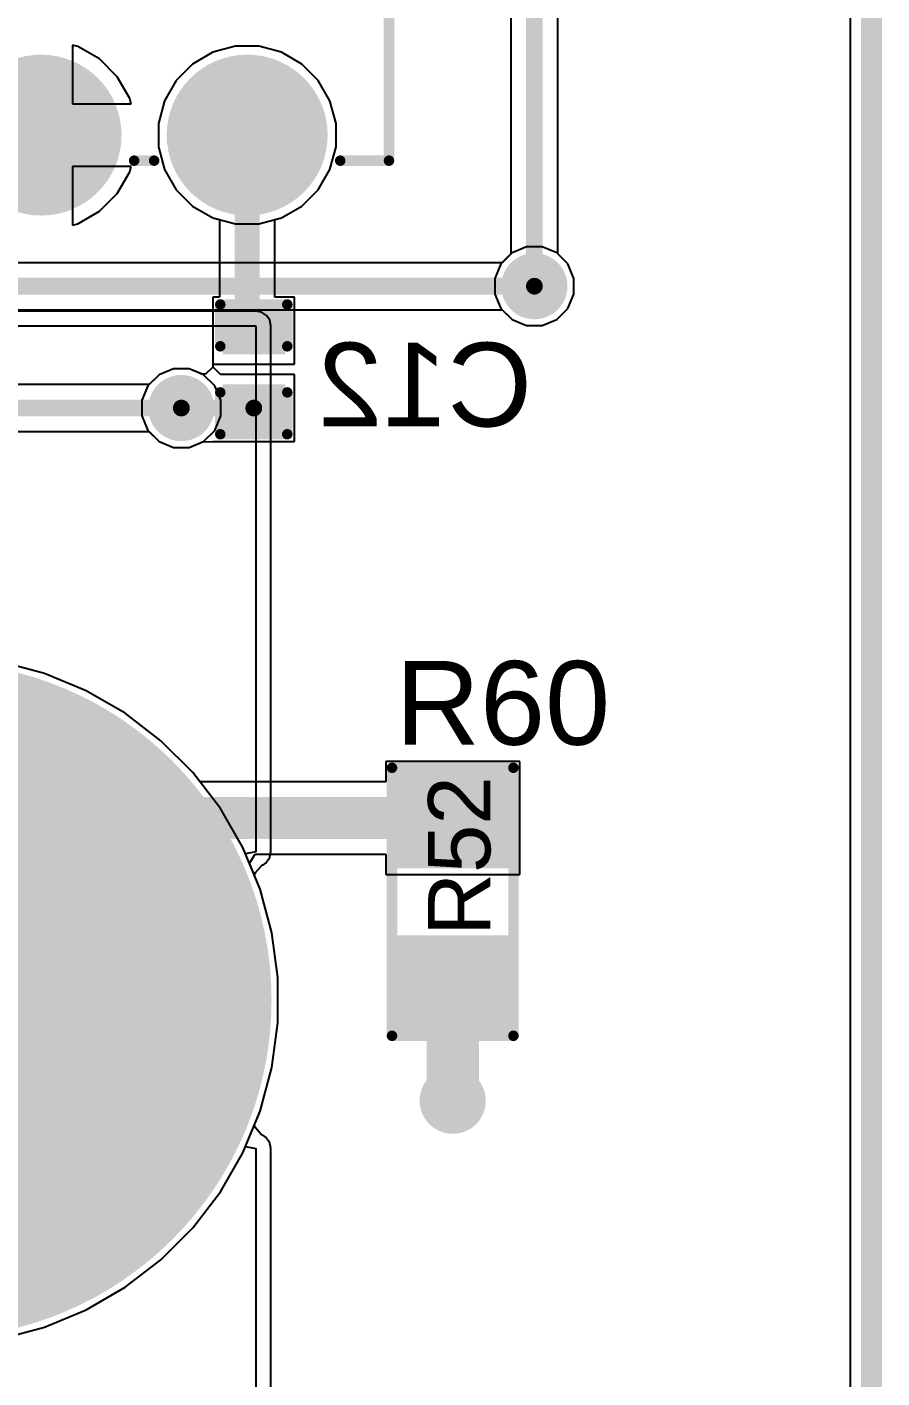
# Model space of a CAD drawing. Header units: inches. Extents: x -0.91 to 3.86, y -0.82 to 4.16.
# Drawn here: x 3.447 to 3.855, y 3.043 to 3.688 of the extents above; entities that cross this region are included whole.
import ezdxf

# ---------------------------------------------------------------- set-up
doc = ezdxf.new("R2010")
doc.units = ezdxf.units.IN
doc.header["$MEASUREMENT"] = 0
for name, color, linetype in [('Board Outline', 216, 'Continuous'), ('Bottom Layer 1', 5, 'Continuous'), ('Bottom Overlay', 54, 'Continuous'), ('Bottom Paste', 16, 'Continuous'), ('Bottom Solder', 6, 'Continuous'), ('GND+Signal', 16, 'Continuous'), ('Mechanical 17', 56, 'Continuous'), ('Multi-Layer', 9, 'Continuous'), ('Pad Holes', 156, 'Continuous'), ('PWR+Signal', 76, 'Continuous'), ('Top Layer 1', 1, 'Continuous'), ('Top Overlay', 2, 'Continuous'), ('Top Paste', 8, 'Continuous'), ('Top Solder', 216, 'Continuous'), ('Via Holes', 16, 'Continuous')]:
    doc.layers.add(name, color=color, linetype=linetype)
doc.styles.add('Arial', font='', dxfattribs={"height": 0.2})
doc.styles.get('Arial').set_extended_font_data('Arial')

# ---------------------------------------------------------------- blocks, each defined once
blk = doc.blocks.new('R___0805_105')
at = {"layer": 'Top Layer 1'}
for points in [[(-0.06, 0.025), (-0.02, 0.025), (-0.02, -0.025), (-0.06, -0.025)], [(0.02, 0.025), (0.06, 0.025), (0.06, -0.025), (0.02, -0.025)]]:
    blk.add_hatch(color=1, dxfattribs=at).paths.add_polyline_path(points)
at = {"layer": 'Top Paste'}
for points in [[(-0.06, 0.025), (-0.02, 0.025), (-0.02, -0.025), (-0.06, -0.025)], [(0.02, 0.025), (0.06, 0.025), (0.06, -0.025), (0.02, -0.025)]]:
    blk.add_hatch(color=8, dxfattribs=at).paths.add_polyline_path(points)
at = {"layer": 'Top Solder'}
for points in [[(-0.064, 0.029), (-0.016, 0.029), (-0.016, -0.029), (-0.064, -0.029)], [(0.016, 0.029), (0.064, 0.029), (0.064, -0.029), (0.016, -0.029)]]:
    blk.add_hatch(color=216, dxfattribs=at).paths.add_polyline_path(points)
at = {"layer": 'Top Overlay'}
for points in [[(-0.064, 0.029, 0.005, 0.005, 0), (0.064, 0.029, 0.005, 0.005, 0)], [(-0.064, 0.029, 0.005, 0.005, 0), (-0.064, -0.029, 0.005, 0.005, 0)], [(0.064, 0.029, 0.005, 0.005, 0), (0.064, -0.029, 0.005, 0.005, 0)], [(-0.064, -0.029, 0.005, 0.005, 0), (0.064, -0.029, 0.005, 0.005, 0)]]:
    blk.add_lwpolyline(points, format="xyseb", dxfattribs=at)
for points in [[(-0.06525, 0.029, 0.0025, 0.0025, 1), (-0.06275, 0.029, 0.0025, 0.0025, 1)], [(-0.06525, 0.029, 0.0025, 0.0025, 1), (-0.06275, 0.029, 0.0025, 0.0025, 1)], [(0.06275, 0.029, 0.0025, 0.0025, 1), (0.06525, 0.029, 0.0025, 0.0025, 1)], [(0.06275, 0.029, 0.0025, 0.0025, 1), (0.06525, 0.029, 0.0025, 0.0025, 1)], [(-0.06525, -0.029, 0.0025, 0.0025, 1), (-0.06275, -0.029, 0.0025, 0.0025, 1)], [(-0.06525, -0.029, 0.0025, 0.0025, 1), (-0.06275, -0.029, 0.0025, 0.0025, 1)], [(0.06275, -0.029, 0.0025, 0.0025, 1), (0.06525, -0.029, 0.0025, 0.0025, 1)], [(0.06275, -0.029, 0.0025, 0.0025, 1), (0.06525, -0.029, 0.0025, 0.0025, 1)]]:
    blk.add_lwpolyline(points, format="xyseb", close=True, dxfattribs=at)
blk = doc.blocks.new('M4_M________H____109')
at = {"layer": 'Bottom Layer 1'}
h = blk.add_hatch(color=5, dxfattribs=at)
edge = h.paths.add_edge_path()
edge.add_arc((-2.3086, 3.001), 0.15748, 0, 360)
at = {"layer": 'Bottom Solder'}
h = blk.add_hatch(color=6, dxfattribs=at)
edge = h.paths.add_edge_path()
edge.add_arc((-2.3086, 3.001), 0.16148, 0, 360)
at = {"layer": 'GND+Signal'}
h = blk.add_hatch(color=16, dxfattribs=at)
edge = h.paths.add_edge_path()
edge.add_arc((-2.3086, 3.001), 0.15748, 0, 360)
at = {"layer": 'Multi-Layer'}
h = blk.add_hatch(color=9, dxfattribs=at)
edge = h.paths.add_edge_path()
edge.add_arc((-2.3086, 3.001), 0.15748, 0, 360)
at = {"layer": 'Pad Holes'}
h = blk.add_hatch(color=7, dxfattribs=at)
edge = h.paths.add_edge_path()
edge.add_arc((-2.3086, 3.001), 0.08858, 0, 360)
at = {"layer": 'PWR+Signal'}
h = blk.add_hatch(color=76, dxfattribs=at)
edge = h.paths.add_edge_path()
edge.add_arc((-2.3086, 3.001), 0.15748, 0, 360)
at = {"layer": 'Top Layer 1'}
h = blk.add_hatch(color=1, dxfattribs=at)
edge = h.paths.add_edge_path()
edge.add_arc((-2.3086, 3.001), 0.15748, 0, 360)
at = {"layer": 'Top Solder'}
h = blk.add_hatch(color=216, dxfattribs=at)
edge = h.paths.add_edge_path()
edge.add_arc((-2.3086, 3.001), 0.16148, 0, 360)
blk = doc.blocks.new('1053141310_202')
at = {"layer": 'Bottom Layer 1'}
h = blk.add_hatch(color=5, dxfattribs=at)
edge = h.paths.add_edge_path()
edge.add_arc((-0.19685, 0.19055), 0.03543, 0, 360)
h = blk.add_hatch(color=5, dxfattribs=at)
edge = h.paths.add_edge_path()
edge.add_arc((-0.09842, 0.19055), 0.03543, 0, 360)
h = blk.add_hatch(color=5, dxfattribs=at)
edge = h.paths.add_edge_path()
edge.add_arc((0, 0.19055), 0.03543, 0, 360)
h = blk.add_hatch(color=5, dxfattribs=at)
edge = h.paths.add_edge_path()
edge.add_arc((0.09843, 0.19055), 0.03543, 0, 360)
blk.add_hatch(color=5, dxfattribs=at).paths.add_polyline_path([(0.16142, 0.22598), (0.23228, 0.22598), (0.23228, 0.15512), (0.16142, 0.15512)])
h = blk.add_hatch(color=5, dxfattribs=at)
edge = h.paths.add_edge_path()
edge.add_arc((-0.19685, 0.09212), 0.03543, 0, 360)
h = blk.add_hatch(color=5, dxfattribs=at)
edge = h.paths.add_edge_path()
edge.add_arc((-0.09842, 0.09212), 0.03543, 0, 360)
h = blk.add_hatch(color=5, dxfattribs=at)
edge = h.paths.add_edge_path()
edge.add_arc((0, 0.09212), 0.03543, 0, 360)
h = blk.add_hatch(color=5, dxfattribs=at)
edge = h.paths.add_edge_path()
edge.add_arc((0.09843, 0.09212), 0.03543, 0, 360)
h = blk.add_hatch(color=5, dxfattribs=at)
edge = h.paths.add_edge_path()
edge.add_arc((0.19685, 0.09212), 0.03543, 0, 360)
at = {"layer": 'Bottom Solder'}
h = blk.add_hatch(color=6, dxfattribs=at)
edge = h.paths.add_edge_path()
edge.add_arc((-0.19685, 0.19055), 0.03843, 0, 360)
h = blk.add_hatch(color=6, dxfattribs=at)
edge = h.paths.add_edge_path()
edge.add_arc((-0.09842, 0.19055), 0.03843, 0, 360)
h = blk.add_hatch(color=6, dxfattribs=at)
edge = h.paths.add_edge_path()
edge.add_arc((0, 0.19055), 0.03843, 0, 360)
h = blk.add_hatch(color=6, dxfattribs=at)
edge = h.paths.add_edge_path()
edge.add_arc((0.09843, 0.19055), 0.03843, 0, 360)
blk.add_hatch(color=6, dxfattribs=at).paths.add_polyline_path([(0.15842, 0.22898), (0.23528, 0.22898), (0.23528, 0.15212), (0.15842, 0.15212)])
h = blk.add_hatch(color=6, dxfattribs=at)
edge = h.paths.add_edge_path()
edge.add_arc((-0.19685, 0.09212), 0.03843, 0, 360)
h = blk.add_hatch(color=6, dxfattribs=at)
edge = h.paths.add_edge_path()
edge.add_arc((-0.09842, 0.09212), 0.03843, 0, 360)
h = blk.add_hatch(color=6, dxfattribs=at)
edge = h.paths.add_edge_path()
edge.add_arc((0, 0.09212), 0.03843, 0, 360)
h = blk.add_hatch(color=6, dxfattribs=at)
edge = h.paths.add_edge_path()
edge.add_arc((0.09843, 0.09212), 0.03843, 0, 360)
h = blk.add_hatch(color=6, dxfattribs=at)
edge = h.paths.add_edge_path()
edge.add_arc((0.19685, 0.09212), 0.03843, 0, 360)
h = blk.add_hatch(color=6, dxfattribs=at)
edge = h.paths.add_edge_path()
edge.add_arc((-0.19685, -0.19055), 0.003, 0, 360)
h = blk.add_hatch(color=6, dxfattribs=at)
edge = h.paths.add_edge_path()
edge.add_arc((0.19685, -0.19055), 0.003, 0, 360)
at = {"layer": 'GND+Signal'}
h = blk.add_hatch(color=16, dxfattribs=at)
edge = h.paths.add_edge_path()
edge.add_arc((-0.19685, 0.19055), 0.03543, 0, 360)
h = blk.add_hatch(color=16, dxfattribs=at)
edge = h.paths.add_edge_path()
edge.add_arc((-0.09842, 0.19055), 0.03543, 0, 360)
h = blk.add_hatch(color=16, dxfattribs=at)
edge = h.paths.add_edge_path()
edge.add_arc((0, 0.19055), 0.03543, 0, 360)
h = blk.add_hatch(color=16, dxfattribs=at)
edge = h.paths.add_edge_path()
edge.add_arc((0.09843, 0.19055), 0.03543, 0, 360)
blk.add_hatch(color=16, dxfattribs=at).paths.add_polyline_path([(0.16142, 0.22598), (0.23228, 0.22598), (0.23228, 0.15512), (0.16142, 0.15512)])
h = blk.add_hatch(color=16, dxfattribs=at)
edge = h.paths.add_edge_path()
edge.add_arc((-0.19685, 0.09212), 0.03543, 0, 360)
h = blk.add_hatch(color=16, dxfattribs=at)
edge = h.paths.add_edge_path()
edge.add_arc((-0.09842, 0.09212), 0.03543, 0, 360)
h = blk.add_hatch(color=16, dxfattribs=at)
edge = h.paths.add_edge_path()
edge.add_arc((0, 0.09212), 0.03543, 0, 360)
h = blk.add_hatch(color=16, dxfattribs=at)
edge = h.paths.add_edge_path()
edge.add_arc((0.09843, 0.09212), 0.03543, 0, 360)
h = blk.add_hatch(color=16, dxfattribs=at)
edge = h.paths.add_edge_path()
edge.add_arc((0.19685, 0.09212), 0.03543, 0, 360)
at = {"layer": 'Multi-Layer'}
h = blk.add_hatch(color=9, dxfattribs=at)
edge = h.paths.add_edge_path()
edge.add_arc((-0.19685, 0.19055), 0.03543, 0, 360)
h = blk.add_hatch(color=9, dxfattribs=at)
edge = h.paths.add_edge_path()
edge.add_arc((-0.09842, 0.19055), 0.03543, 0, 360)
h = blk.add_hatch(color=9, dxfattribs=at)
edge = h.paths.add_edge_path()
edge.add_arc((0, 0.19055), 0.03543, 0, 360)
h = blk.add_hatch(color=9, dxfattribs=at)
edge = h.paths.add_edge_path()
edge.add_arc((0.09843, 0.19055), 0.03543, 0, 360)
blk.add_hatch(color=9, dxfattribs=at).paths.add_polyline_path([(0.16142, 0.22598), (0.23228, 0.22598), (0.23228, 0.15512), (0.16142, 0.15512)])
h = blk.add_hatch(color=9, dxfattribs=at)
edge = h.paths.add_edge_path()
edge.add_arc((-0.19685, 0.09212), 0.03543, 0, 360)
h = blk.add_hatch(color=9, dxfattribs=at)
edge = h.paths.add_edge_path()
edge.add_arc((-0.09842, 0.09212), 0.03543, 0, 360)
h = blk.add_hatch(color=9, dxfattribs=at)
edge = h.paths.add_edge_path()
edge.add_arc((0, 0.09212), 0.03543, 0, 360)
h = blk.add_hatch(color=9, dxfattribs=at)
edge = h.paths.add_edge_path()
edge.add_arc((0.09843, 0.09212), 0.03543, 0, 360)
h = blk.add_hatch(color=9, dxfattribs=at)
edge = h.paths.add_edge_path()
edge.add_arc((0.19685, 0.09212), 0.03543, 0, 360)
at = {"layer": 'Pad Holes'}
h = blk.add_hatch(color=7, dxfattribs=at)
edge = h.paths.add_edge_path()
edge.add_arc((-0.19685, 0.19055), 0.02362, 0, 360)
h = blk.add_hatch(color=7, dxfattribs=at)
edge = h.paths.add_edge_path()
edge.add_arc((-0.09842, 0.19055), 0.02362, 0, 360)
h = blk.add_hatch(color=7, dxfattribs=at)
edge = h.paths.add_edge_path()
edge.add_arc((0, 0.19055), 0.02362, 0, 360)
h = blk.add_hatch(color=7, dxfattribs=at)
edge = h.paths.add_edge_path()
edge.add_arc((0.09843, 0.19055), 0.02362, 0, 360)
h = blk.add_hatch(color=7, dxfattribs=at)
edge = h.paths.add_edge_path()
edge.add_arc((0.19685, 0.19055), 0.02362, 0, 360)
h = blk.add_hatch(color=7, dxfattribs=at)
edge = h.paths.add_edge_path()
edge.add_arc((-0.19685, 0.09212), 0.02362, 0, 360)
h = blk.add_hatch(color=7, dxfattribs=at)
edge = h.paths.add_edge_path()
edge.add_arc((-0.09842, 0.09212), 0.02362, 0, 360)
h = blk.add_hatch(color=7, dxfattribs=at)
edge = h.paths.add_edge_path()
edge.add_arc((0, 0.09212), 0.02362, 0, 360)
h = blk.add_hatch(color=7, dxfattribs=at)
edge = h.paths.add_edge_path()
edge.add_arc((0.09843, 0.09212), 0.02362, 0, 360)
h = blk.add_hatch(color=7, dxfattribs=at)
edge = h.paths.add_edge_path()
edge.add_arc((0.19685, 0.09212), 0.02362, 0, 360)
h = blk.add_hatch(color=7, dxfattribs=at)
edge = h.paths.add_edge_path()
edge.add_arc((-0.19685, -0.19055), 0.03189, 0, 360)
h = blk.add_hatch(color=7, dxfattribs=at)
edge = h.paths.add_edge_path()
edge.add_arc((0.1939, -0.19055), 0.0315, 90, 270)
edge.add_line((0.1939, -0.22205), (0.1998, -0.22205))
edge.add_arc((0.1998, -0.19055), 0.0315, 270, 450)
edge.add_line((0.1998, -0.15906), (0.1939, -0.15906))
at = {"layer": 'PWR+Signal'}
h = blk.add_hatch(color=76, dxfattribs=at)
edge = h.paths.add_edge_path()
edge.add_arc((-0.19685, 0.19055), 0.03543, 0, 360)
h = blk.add_hatch(color=76, dxfattribs=at)
edge = h.paths.add_edge_path()
edge.add_arc((-0.09842, 0.19055), 0.03543, 0, 360)
h = blk.add_hatch(color=76, dxfattribs=at)
edge = h.paths.add_edge_path()
edge.add_arc((0, 0.19055), 0.03543, 0, 360)
h = blk.add_hatch(color=76, dxfattribs=at)
edge = h.paths.add_edge_path()
edge.add_arc((0.09843, 0.19055), 0.03543, 0, 360)
blk.add_hatch(color=76, dxfattribs=at).paths.add_polyline_path([(0.16142, 0.22598), (0.23228, 0.22598), (0.23228, 0.15512), (0.16142, 0.15512)])
h = blk.add_hatch(color=76, dxfattribs=at)
edge = h.paths.add_edge_path()
edge.add_arc((-0.19685, 0.09212), 0.03543, 0, 360)
h = blk.add_hatch(color=76, dxfattribs=at)
edge = h.paths.add_edge_path()
edge.add_arc((-0.09842, 0.09212), 0.03543, 0, 360)
h = blk.add_hatch(color=76, dxfattribs=at)
edge = h.paths.add_edge_path()
edge.add_arc((0, 0.09212), 0.03543, 0, 360)
h = blk.add_hatch(color=76, dxfattribs=at)
edge = h.paths.add_edge_path()
edge.add_arc((0.09843, 0.09212), 0.03543, 0, 360)
h = blk.add_hatch(color=76, dxfattribs=at)
edge = h.paths.add_edge_path()
edge.add_arc((0.19685, 0.09212), 0.03543, 0, 360)
at = {"layer": 'Top Layer 1'}
h = blk.add_hatch(color=1, dxfattribs=at)
edge = h.paths.add_edge_path()
edge.add_arc((-0.19685, 0.19055), 0.03543, 0, 360)
h = blk.add_hatch(color=1, dxfattribs=at)
edge = h.paths.add_edge_path()
edge.add_arc((-0.09842, 0.19055), 0.03543, 0, 360)
h = blk.add_hatch(color=1, dxfattribs=at)
edge = h.paths.add_edge_path()
edge.add_arc((0, 0.19055), 0.03543, 0, 360)
h = blk.add_hatch(color=1, dxfattribs=at)
edge = h.paths.add_edge_path()
edge.add_arc((0.09843, 0.19055), 0.03543, 0, 360)
blk.add_hatch(color=1, dxfattribs=at).paths.add_polyline_path([(0.16142, 0.22598), (0.23228, 0.22598), (0.23228, 0.15512), (0.16142, 0.15512)])
h = blk.add_hatch(color=1, dxfattribs=at)
edge = h.paths.add_edge_path()
edge.add_arc((-0.19685, 0.09212), 0.03543, 0, 360)
h = blk.add_hatch(color=1, dxfattribs=at)
edge = h.paths.add_edge_path()
edge.add_arc((-0.09842, 0.09212), 0.03543, 0, 360)
h = blk.add_hatch(color=1, dxfattribs=at)
edge = h.paths.add_edge_path()
edge.add_arc((0, 0.09212), 0.03543, 0, 360)
h = blk.add_hatch(color=1, dxfattribs=at)
edge = h.paths.add_edge_path()
edge.add_arc((0.09843, 0.09212), 0.03543, 0, 360)
h = blk.add_hatch(color=1, dxfattribs=at)
edge = h.paths.add_edge_path()
edge.add_arc((0.19685, 0.09212), 0.03543, 0, 360)
at = {"layer": 'Top Solder'}
h = blk.add_hatch(color=216, dxfattribs=at)
edge = h.paths.add_edge_path()
edge.add_arc((-0.19685, 0.19055), 0.03843, 0, 360)
h = blk.add_hatch(color=216, dxfattribs=at)
edge = h.paths.add_edge_path()
edge.add_arc((-0.09842, 0.19055), 0.03843, 0, 360)
h = blk.add_hatch(color=216, dxfattribs=at)
edge = h.paths.add_edge_path()
edge.add_arc((0, 0.19055), 0.03843, 0, 360)
h = blk.add_hatch(color=216, dxfattribs=at)
edge = h.paths.add_edge_path()
edge.add_arc((0.09843, 0.19055), 0.03843, 0, 360)
blk.add_hatch(color=216, dxfattribs=at).paths.add_polyline_path([(0.15842, 0.22898), (0.23528, 0.22898), (0.23528, 0.15212), (0.15842, 0.15212)])
h = blk.add_hatch(color=216, dxfattribs=at)
edge = h.paths.add_edge_path()
edge.add_arc((-0.19685, 0.09212), 0.03843, 0, 360)
h = blk.add_hatch(color=216, dxfattribs=at)
edge = h.paths.add_edge_path()
edge.add_arc((-0.09842, 0.09212), 0.03843, 0, 360)
h = blk.add_hatch(color=216, dxfattribs=at)
edge = h.paths.add_edge_path()
edge.add_arc((0, 0.09212), 0.03843, 0, 360)
h = blk.add_hatch(color=216, dxfattribs=at)
edge = h.paths.add_edge_path()
edge.add_arc((0.09843, 0.09212), 0.03843, 0, 360)
h = blk.add_hatch(color=216, dxfattribs=at)
edge = h.paths.add_edge_path()
edge.add_arc((0.19685, 0.09212), 0.03843, 0, 360)
h = blk.add_hatch(color=216, dxfattribs=at)
edge = h.paths.add_edge_path()
edge.add_arc((-0.19685, -0.19055), 0.003, 0, 360)
h = blk.add_hatch(color=216, dxfattribs=at)
edge = h.paths.add_edge_path()
edge.add_arc((0.19685, -0.19055), 0.003, 0, 360)
at = {"layer": 'Top Overlay'}
for points in [[(0.24685, 0.22255, 0.00787, 0.00787, 0), (0.24185, 0.21755, 0.00787, 0.00787, 0)], [(0.24685, 0.22255, 0.00787, 0.00787, 0), (0.24685, 0.21255, 0.00787, 0.00787, 0)], [(0.24685, 0.21255, 0.00787, 0.00787, 0), (0.24185, 0.21755, 0.00787, 0.00787, 0)], [(-0.26457, 0.20275, 0.005, 0.005, 0), (-0.26457, -0.31654, 0.005, 0.005, 0)], [(-0.24127, 0.20275, 0.005, 0.005, 0), (-0.26457, 0.20275, 0.005, 0.005, 0)], [(-0.14284, 0.20275, 0.005, 0.005, 0), (-0.15243, 0.20275, 0.005, 0.005, 0)], [(-0.04442, 0.20275, 0.005, 0.005, 0), (-0.05401, 0.20275, 0.005, 0.005, 0)], [(0.05401, 0.20275, 0.005, 0.005, 0), (0.04442, 0.20275, 0.005, 0.005, 0)], [(0.15079, 0.20275, 0.005, 0.005, 0), (0.14284, 0.20275, 0.005, 0.005, 0)], [(0.26457, 0.20275, 0.005, 0.005, 0), (0.24292, 0.20275, 0.005, 0.005, 0)], [(0.26457, 0.20275, 0.005, 0.005, 0), (0.26457, -0.31654, 0.005, 0.005, 0)], [(-0.15304, -0.27921, 0.005, 0.005, 0), (-0.16404, -0.29021, 0.005, 0.005, 0)], [(-0.11704, -0.27921, 0.005, 0.005, 0), (-0.15304, -0.27921, 0.005, 0.005, 0)], [(-0.16404, -0.29021, 0.005, 0.005, 0), (-0.16404, -0.30521, 0.005, 0.005, 0)], [(0.26457, -0.31654, 0.005, 0.005, 0), (-0.26457, -0.31654, 0.005, 0.005, 0)]]:
    blk.add_lwpolyline(points, format="xyseb", dxfattribs=at)
for points in [[(0.24488, 0.22255, 0.00394, 0.00394, 1), (0.24882, 0.22255, 0.00394, 0.00394, 1)], [(0.24488, 0.22255, 0.00394, 0.00394, 1), (0.24882, 0.22255, 0.00394, 0.00394, 1)], [(0.23988, 0.21755, 0.00394, 0.00394, 1), (0.24382, 0.21755, 0.00394, 0.00394, 1)], [(0.23988, 0.21755, 0.00394, 0.00394, 1), (0.24382, 0.21755, 0.00394, 0.00394, 1)], [(0.24488, 0.21255, 0.00394, 0.00394, 1), (0.24882, 0.21255, 0.00394, 0.00394, 1)], [(0.24488, 0.21255, 0.00394, 0.00394, 1), (0.24882, 0.21255, 0.00394, 0.00394, 1)], [(-0.26582, 0.20275, 0.0025, 0.0025, 1), (-0.26332, 0.20275, 0.0025, 0.0025, 1)], [(-0.26582, 0.20275, 0.0025, 0.0025, 1), (-0.26332, 0.20275, 0.0025, 0.0025, 1)], [(-0.24252, 0.20275, 0.0025, 0.0025, 1), (-0.24002, 0.20275, 0.0025, 0.0025, 1)], [(-0.15368, 0.20275, 0.0025, 0.0025, 1), (-0.15118, 0.20275, 0.0025, 0.0025, 1)], [(-0.14409, 0.20275, 0.0025, 0.0025, 1), (-0.14159, 0.20275, 0.0025, 0.0025, 1)], [(-0.05526, 0.20275, 0.0025, 0.0025, 1), (-0.05276, 0.20275, 0.0025, 0.0025, 1)], [(-0.04567, 0.20275, 0.0025, 0.0025, 1), (-0.04317, 0.20275, 0.0025, 0.0025, 1)], [(0.04317, 0.20275, 0.0025, 0.0025, 1), (0.04567, 0.20275, 0.0025, 0.0025, 1)], [(0.05276, 0.20275, 0.0025, 0.0025, 1), (0.05526, 0.20275, 0.0025, 0.0025, 1)], [(0.14159, 0.20275, 0.0025, 0.0025, 1), (0.14409, 0.20275, 0.0025, 0.0025, 1)], [(0.14954, 0.20275, 0.0025, 0.0025, 1), (0.15204, 0.20275, 0.0025, 0.0025, 1)], [(0.24167, 0.20275, 0.0025, 0.0025, 1), (0.24417, 0.20275, 0.0025, 0.0025, 1)], [(0.26332, 0.20275, 0.0025, 0.0025, 1), (0.26582, 0.20275, 0.0025, 0.0025, 1)], [(0.26332, 0.20275, 0.0025, 0.0025, 1), (0.26582, 0.20275, 0.0025, 0.0025, 1)], [(-0.15429, -0.27921, 0.0025, 0.0025, 1), (-0.15179, -0.27921, 0.0025, 0.0025, 1)], [(-0.15429, -0.27921, 0.0025, 0.0025, 1), (-0.15179, -0.27921, 0.0025, 0.0025, 1)], [(-0.11829, -0.27921, 0.0025, 0.0025, 1), (-0.11579, -0.27921, 0.0025, 0.0025, 1)], [(-0.16529, -0.29021, 0.0025, 0.0025, 1), (-0.16279, -0.29021, 0.0025, 0.0025, 1)], [(-0.16529, -0.29021, 0.0025, 0.0025, 1), (-0.16279, -0.29021, 0.0025, 0.0025, 1)], [(-0.16529, -0.30521, 0.0025, 0.0025, 1), (-0.16279, -0.30521, 0.0025, 0.0025, 1)], [(-0.26582, -0.31654, 0.0025, 0.0025, 1), (-0.26332, -0.31654, 0.0025, 0.0025, 1)], [(-0.26582, -0.31654, 0.0025, 0.0025, 1), (-0.26332, -0.31654, 0.0025, 0.0025, 1)], [(0.26332, -0.31654, 0.0025, 0.0025, 1), (0.26582, -0.31654, 0.0025, 0.0025, 1)], [(0.26332, -0.31654, 0.0025, 0.0025, 1), (0.26582, -0.31654, 0.0025, 0.0025, 1)]]:
    blk.add_lwpolyline(points, format="xyseb", close=True, dxfattribs=at)
at = {"layer": 'Top Overlay', "style": 'Arial'}
blk.add_text('PCB Edge', height=0.04, dxfattribs=at).set_placement((-0.10375, -0.29321))
blk = doc.blocks.new('C___0402_B_239')
at = {"layer": 'Bottom Layer 1'}
for points in [[(-0.0095, 0.0125), (-0.0095, -0.0125), (-0.0275, -0.0125), (-0.0275, 0.0125)], [(0.0275, 0.0125), (0.0275, -0.0125), (0.0095, -0.0125), (0.0095, 0.0125)]]:
    blk.add_hatch(color=5, dxfattribs=at).paths.add_polyline_path(points)
at = {"layer": 'Bottom Paste'}
for points in [[(-0.0095, 0.0125), (-0.0095, -0.0125), (-0.0275, -0.0125), (-0.0275, 0.0125)], [(0.0275, 0.0125), (0.0275, -0.0125), (0.0095, -0.0125), (0.0095, 0.0125)]]:
    blk.add_hatch(color=16, dxfattribs=at).paths.add_polyline_path(points)
at = {"layer": 'Bottom Solder'}
for points in [[(-0.00714, 0.01486), (-0.00714, -0.01486), (-0.02986, -0.01486), (-0.02986, 0.01486)], [(0.02986, 0.01486), (0.02986, -0.01486), (0.00714, -0.01486), (0.00714, 0.01486)]]:
    blk.add_hatch(color=6, dxfattribs=at).paths.add_polyline_path(points)
at = {"layer": 'Bottom Overlay'}
for points in [[(-0.011, 0.016, 0.005, 0.005, 0), (-0.031, 0.016, 0.005, 0.005, 0)], [(-0.031, -0.016, 0.005, 0.005, 0), (-0.031, 0.016, 0.005, 0.005, 0)], [(0.031, 0.016, 0.005, 0.005, 0), (0.011, 0.016, 0.005, 0.005, 0)], [(0.031, -0.016, 0.005, 0.005, 0), (0.031, 0.016, 0.005, 0.005, 0)], [(-0.011, -0.016, 0.005, 0.005, 0), (-0.031, -0.016, 0.005, 0.005, 0)], [(0.031, -0.016, 0.005, 0.005, 0), (0.011, -0.016, 0.005, 0.005, 0)]]:
    blk.add_lwpolyline(points, format="xyseb", dxfattribs=at)
for points in [[(-0.03225, 0.016, 0.0025, 0.0025, 1), (-0.02975, 0.016, 0.0025, 0.0025, 1)], [(-0.03225, 0.016, 0.0025, 0.0025, 1), (-0.02975, 0.016, 0.0025, 0.0025, 1)], [(-0.01225, 0.016, 0.0025, 0.0025, 1), (-0.00975, 0.016, 0.0025, 0.0025, 1)], [(0.00975, 0.016, 0.0025, 0.0025, 1), (0.01225, 0.016, 0.0025, 0.0025, 1)], [(0.02975, 0.016, 0.0025, 0.0025, 1), (0.03225, 0.016, 0.0025, 0.0025, 1)], [(0.02975, 0.016, 0.0025, 0.0025, 1), (0.03225, 0.016, 0.0025, 0.0025, 1)], [(-0.03225, -0.016, 0.0025, 0.0025, 1), (-0.02975, -0.016, 0.0025, 0.0025, 1)], [(-0.03225, -0.016, 0.0025, 0.0025, 1), (-0.02975, -0.016, 0.0025, 0.0025, 1)], [(-0.01225, -0.016, 0.0025, 0.0025, 1), (-0.00975, -0.016, 0.0025, 0.0025, 1)], [(0.00975, -0.016, 0.0025, 0.0025, 1), (0.01225, -0.016, 0.0025, 0.0025, 1)], [(0.02975, -0.016, 0.0025, 0.0025, 1), (0.03225, -0.016, 0.0025, 0.0025, 1)], [(0.02975, -0.016, 0.0025, 0.0025, 1), (0.03225, -0.016, 0.0025, 0.0025, 1)]]:
    blk.add_lwpolyline(points, format="xyseb", close=True, dxfattribs=at)

msp = doc.modelspace()

# ---------------------------------------------------------------- hatches: boundary and pattern name
at = {"layer": 'Bottom Layer 1'}
h = msp.add_hatch(color=5, dxfattribs=at)
edge = h.paths.add_edge_path()
edge.add_arc((3.689, 3.564), 0.01181, 0, 360)
h = msp.add_hatch(color=5, dxfattribs=at)
edge = h.paths.add_edge_path()
edge.add_arc((3.5204, 3.5058), 0.01181, 0, 360)
h = msp.add_hatch(color=5, dxfattribs=at)
edge = h.paths.add_edge_path()
edge.add_arc((3.65, 3.175), 0.01181, 0, 360)
at = {"layer": 'Bottom Solder'}
h = msp.add_hatch(color=6, dxfattribs=at)
edge = h.paths.add_edge_path()
edge.add_arc((3.689, 3.564), 0.01581, 0, 360)
h = msp.add_hatch(color=6, dxfattribs=at)
edge = h.paths.add_edge_path()
edge.add_arc((3.5204, 3.5058), 0.01581, 0, 360)
h = msp.add_hatch(color=6, dxfattribs=at)
edge = h.paths.add_edge_path()
edge.add_arc((3.65, 3.175), 0.01581, 0, 360)
at = {"layer": 'GND+Signal'}
h = msp.add_hatch(color=16, dxfattribs=at)
edge = h.paths.add_edge_path()
edge.add_arc((3.689, 3.564), 0.01181, 0, 360)
h = msp.add_hatch(color=16, dxfattribs=at)
edge = h.paths.add_edge_path()
edge.add_arc((3.5204, 3.5058), 0.01181, 0, 360)
h = msp.add_hatch(color=16, dxfattribs=at)
edge = h.paths.add_edge_path()
edge.add_arc((3.65, 3.175), 0.01181, 0, 360)
at = {"layer": 'PWR+Signal'}
h = msp.add_hatch(color=76, dxfattribs=at)
edge = h.paths.add_edge_path()
edge.add_arc((3.689, 3.564), 0.01181, 0, 360)
h = msp.add_hatch(color=76, dxfattribs=at)
edge = h.paths.add_edge_path()
edge.add_arc((3.5204, 3.5058), 0.01181, 0, 360)
h = msp.add_hatch(color=76, dxfattribs=at)
edge = h.paths.add_edge_path()
edge.add_arc((3.65, 3.175), 0.01181, 0, 360)
at = {"layer": 'Top Layer 1'}
h = msp.add_hatch(color=1, dxfattribs=at)
edge = h.paths.add_edge_path()
edge.add_arc((3.689, 3.564), 0.01181, 0, 360)
h = msp.add_hatch(color=1, dxfattribs=at)
edge = h.paths.add_edge_path()
edge.add_arc((3.5204, 3.5058), 0.01181, 0, 360)
h = msp.add_hatch(color=1, dxfattribs=at)
edge = h.paths.add_edge_path()
edge.add_arc((3.65, 3.175), 0.01181, 0, 360)
at = {"layer": 'Top Solder'}
h = msp.add_hatch(color=216, dxfattribs=at)
edge = h.paths.add_edge_path()
edge.add_arc((3.65, 3.175), 0.01581, 0, 360)
at = {"layer": 'Via Holes'}
h = msp.add_hatch(color=7, dxfattribs=at)
edge = h.paths.add_edge_path()
edge.add_arc((3.689, 3.564), 0.00591, 0, 360)
h = msp.add_hatch(color=7, dxfattribs=at)
edge = h.paths.add_edge_path()
edge.add_arc((3.5204, 3.5058), 0.00591, 0, 360)
h = msp.add_hatch(color=7, dxfattribs=at)
edge = h.paths.add_edge_path()
edge.add_arc((3.65, 3.175), 0.00591, 0, 360)

# ---------------------------------------------------------------- linework, layer by layer
at = {"layer": 'Board Outline'}
msp.add_lwpolyline([(3.85, 0, 0.01, 0.01, 0), (3.85, 4.15, 0.01, 0.01, 0)], format="xyseb", dxfattribs=at)
at = {"layer": 'Bottom Layer 1'}
for p, q in [((3.8398, 4.1398), (3.8398, 0.0102)), ((3.70022, 3.57939), (3.70022, 3.81416)), ((3.67778, 3.80952), (3.67778, 3.57939)), ((3.47096, 3.67849), (3.46842, 3.67917)), ((3.46842, 3.67917), (3.46842, 3.65115)), ((3.48132, 3.67251), (3.47096, 3.67849)), ((3.54626, 3.67859), (3.53547, 3.6757)), ((3.55744, 3.67859), (3.54626, 3.67859)), ((3.56823, 3.6757), (3.55744, 3.67859)), ((3.48978, 3.66405), (3.48132, 3.67251)), ((3.53547, 3.6757), (3.5258, 3.67011)), ((3.57791, 3.67011), (3.56823, 3.6757)), ((3.5258, 3.67011), (3.5179, 3.66221)), ((3.58581, 3.66221), (3.57791, 3.67011)), ((3.49576, 3.65369), (3.48978, 3.66405)), ((3.5179, 3.66221), (3.51231, 3.65253)), ((3.59139, 3.65253), (3.58581, 3.66221)), ((3.49644, 3.65115), (3.49576, 3.65369)), ((3.51231, 3.65253), (3.50942, 3.64174)), ((3.59428, 3.64174), (3.59139, 3.65253)), ((3.46842, 3.65115), (3.49644, 3.65115)), ((3.50942, 3.64174), (3.50942, 3.63057)), ((3.59428, 3.63057), (3.59428, 3.64174)), ((3.50942, 3.63057), (3.51231, 3.61978)), ((3.59139, 3.61978), (3.59428, 3.63057)), ((3.49644, 3.62115), (3.46842, 3.62115)), ((3.46842, 3.62115), (3.46842, 3.59314)), ((3.49576, 3.61862), (3.49644, 3.62115)), ((3.51231, 3.61978), (3.5179, 3.6101)), ((3.58581, 3.6101), (3.59139, 3.61978)), ((3.48978, 3.60826), (3.49576, 3.61862)), ((3.48132, 3.5998), (3.48978, 3.60826)), ((3.5179, 3.6101), (3.5258, 3.6022)), ((3.57791, 3.6022), (3.58581, 3.6101)), ((3.5258, 3.6022), (3.53547, 3.59661)), ((3.56823, 3.59661), (3.57791, 3.6022)), ((3.46842, 3.59314), (3.47096, 3.59382)), ((3.47096, 3.59382), (3.48132, 3.5998)), ((3.53547, 3.59661), (3.5386, 3.59578)), ((3.5386, 3.59578), (3.5386, 3.5588)), ((3.56511, 3.59578), (3.56823, 3.59661)), ((3.56511, 3.5588), (3.56511, 3.59578)), ((3.67305, 3.57466), (3.67019, 3.56774)), ((3.67778, 3.57939), (3.67305, 3.57466)), ((3.70495, 3.57466), (3.70022, 3.57939)), ((3.70781, 3.56774), (3.70495, 3.57466)), ((3.67019, 3.56774), (3.67019, 3.56026)), ((3.70781, 3.56026), (3.70781, 3.56774)), ((3.5386, 3.5588), (3.5355, 3.5588)), ((3.5355, 3.5588), (3.5355, 3.53176)), ((3.5745, 3.5588), (3.56511, 3.5588)), ((3.5745, 3.5268), (3.5745, 3.5588)), ((3.67019, 3.56026), (3.67305, 3.55334)), ((3.70495, 3.55334), (3.70781, 3.56026)), ((3.67305, 3.55334), (3.67834, 3.54805)), ((3.69966, 3.54805), (3.70495, 3.55334)), ((3.67834, 3.54805), (3.68526, 3.54519)), ((3.68526, 3.54519), (3.69274, 3.54519)), ((3.69274, 3.54519), (3.69966, 3.54805)), ((3.5355, 3.53176), (3.5355, 3.5268)), ((3.51666, 3.52461), (3.50974, 3.52174)), ((3.52414, 3.52461), (3.51666, 3.52461)), ((3.53056, 3.52195), (3.52414, 3.52461)), ((3.5355, 3.52539), (3.53191, 3.52191)), ((3.5355, 3.5268), (3.5355, 3.5268)), ((3.5355, 3.5268), (3.5355, 3.52539)), ((3.53556, 3.52536), (3.53558, 3.5268)), ((3.53906, 3.5218), (3.53556, 3.52536)), ((3.53558, 3.5268), (3.5405, 3.5268)), ((3.5405, 3.5268), (3.5745, 3.5268)), ((3.50445, 3.51645), (3.50159, 3.50954)), ((3.50974, 3.52174), (3.50445, 3.51645)), ((3.53191, 3.52191), (3.53056, 3.52195)), ((3.5745, 3.5218), (3.53906, 3.5218)), ((3.5745, 3.4898), (3.5745, 3.5218)), ((3.50159, 3.50954), (3.50159, 3.50205)), ((3.50159, 3.50205), (3.50445, 3.49514)), ((3.50445, 3.49514), (3.50974, 3.48985)), ((3.50974, 3.48985), (3.51666, 3.48698)), ((3.51666, 3.48698), (3.52414, 3.48698)), ((3.52414, 3.48698), (3.53056, 3.48965)), ((3.53056, 3.48965), (3.5355, 3.4898)), ((3.5355, 3.4898), (3.5355, 3.4898)), ((3.5355, 3.4898), (3.5355, 3.4898)), ((3.5355, 3.4898), (3.5745, 3.4898)), ((3.45498, 3.37909), (3.43416, 3.38467)), ((3.4749, 3.37083), (3.45498, 3.37909)), ((3.49358, 3.36005), (3.4749, 3.37083)), ((3.51068, 3.34693), (3.49358, 3.36005)), ((3.52593, 3.33168), (3.51068, 3.34693)), ((3.53905, 3.31458), (3.52593, 3.33168)), ((3.54984, 3.2959), (3.53905, 3.31458)), ((3.55809, 3.27598), (3.54984, 3.2959)), ((3.56367, 3.25516), (3.55809, 3.27598)), ((3.56648, 3.23378), (3.56367, 3.25516)), ((3.56648, 3.21222), (3.56648, 3.23378)), ((3.56367, 3.19084), (3.56648, 3.21222)), ((3.55809, 3.17002), (3.56367, 3.19084)), ((3.54984, 3.1501), (3.55809, 3.17002)), ((3.53905, 3.13142), (3.54984, 3.1501)), ((3.52593, 3.11432), (3.53905, 3.13142)), ((3.51068, 3.09907), (3.52593, 3.11432)), ((3.49358, 3.08595), (3.51068, 3.09907)), ((3.4749, 3.07517), (3.49358, 3.08595)), ((3.45498, 3.06691), (3.4749, 3.07517)), ((3.43416, 3.06133), (3.45498, 3.06691))]:
    msp.add_line(p, q, dxfattribs=at)
for points in [[(3.689, 3.564, 0.008, 0.008, 0), (3.689, 3.81416, 0.008, 0.008, 0)], [(3.55185, 3.54595, 0.012, 0.012, 0), (3.55185, 3.63615, 0.012, 0.012, 0)], [(3.55185, 3.54595, 0.012, 0.012, 0), (3.555, 3.5428, 0.012, 0.012, 0)], [(3.5204, 3.5058, 0.008, 0.008, 0), (3.555, 3.5058, 0.008, 0.008, 0)]]:
    msp.add_lwpolyline(points, format="xyseb", dxfattribs=at)
for points in [[(3.54885, 3.63615, 0.006, 0.006, 1), (3.55485, 3.63615, 0.006, 0.006, 1)], [(3.687, 3.564, 0.004, 0.004, 1), (3.691, 3.564, 0.004, 0.004, 1)], [(3.54885, 3.54595, 0.006, 0.006, 1), (3.55485, 3.54595, 0.006, 0.006, 1)], [(3.54885, 3.54595, 0.006, 0.006, 1), (3.55485, 3.54595, 0.006, 0.006, 1)], [(3.552, 3.5428, 0.006, 0.006, 1), (3.558, 3.5428, 0.006, 0.006, 1)], [(3.5184, 3.5058, 0.004, 0.004, 1), (3.5224, 3.5058, 0.004, 0.004, 1)], [(3.553, 3.5058, 0.004, 0.004, 1), (3.557, 3.5058, 0.004, 0.004, 1)]]:
    msp.add_lwpolyline(points, format="xyseb", close=True, dxfattribs=at)
at = {"layer": 'GND+Signal'}
for p, q in [((3.8398, 4.1398), (3.8398, 0.0102)), ((3.47096, 3.67849), (3.46842, 3.67917)), ((3.46842, 3.67917), (3.46842, 3.65115)), ((3.48132, 3.67251), (3.47096, 3.67849)), ((3.54626, 3.67859), (3.53547, 3.6757)), ((3.55744, 3.67859), (3.54626, 3.67859)), ((3.56823, 3.6757), (3.55744, 3.67859)), ((3.48978, 3.66405), (3.48132, 3.67251)), ((3.53547, 3.6757), (3.5258, 3.67011)), ((3.57791, 3.67011), (3.56823, 3.6757)), ((3.5258, 3.67011), (3.5179, 3.66221)), ((3.58581, 3.66221), (3.57791, 3.67011)), ((3.49576, 3.65369), (3.48978, 3.66405)), ((3.5179, 3.66221), (3.51231, 3.65253)), ((3.59139, 3.65253), (3.58581, 3.66221)), ((3.49644, 3.65115), (3.49576, 3.65369)), ((3.51231, 3.65253), (3.50942, 3.64174)), ((3.59428, 3.64174), (3.59139, 3.65253)), ((3.46842, 3.65115), (3.49644, 3.65115)), ((3.50942, 3.64174), (3.50942, 3.63057)), ((3.59428, 3.63057), (3.59428, 3.64174)), ((3.50942, 3.63057), (3.51231, 3.61978)), ((3.59139, 3.61978), (3.59428, 3.63057)), ((3.49644, 3.62115), (3.46842, 3.62115)), ((3.46842, 3.62115), (3.46842, 3.59314)), ((3.49576, 3.61862), (3.49644, 3.62115)), ((3.51231, 3.61978), (3.5179, 3.6101)), ((3.58581, 3.6101), (3.59139, 3.61978)), ((3.48978, 3.60826), (3.49576, 3.61862)), ((3.48132, 3.5998), (3.48978, 3.60826)), ((3.5179, 3.6101), (3.5258, 3.6022)), ((3.57791, 3.6022), (3.58581, 3.6101)), ((3.5258, 3.6022), (3.53547, 3.59661)), ((3.56823, 3.59661), (3.57791, 3.6022)), ((3.46842, 3.59314), (3.47096, 3.59382)), ((3.47096, 3.59382), (3.48132, 3.5998)), ((3.53547, 3.59661), (3.54626, 3.59372)), ((3.55744, 3.59372), (3.56823, 3.59661)), ((3.54626, 3.59372), (3.55744, 3.59372)), ((3.68526, 3.58281), (3.67834, 3.57995)), ((3.69274, 3.58281), (3.68526, 3.58281)), ((3.69966, 3.57995), (3.69274, 3.58281)), ((3.67305, 3.57466), (3.67019, 3.56774)), ((3.67834, 3.57995), (3.67305, 3.57466)), ((3.70495, 3.57466), (3.69966, 3.57995)), ((3.70781, 3.56774), (3.70495, 3.57466)), ((3.67019, 3.56774), (3.67019, 3.56026)), ((3.70781, 3.56026), (3.70781, 3.56774)), ((3.67019, 3.56026), (3.67305, 3.55334)), ((3.70495, 3.55334), (3.70781, 3.56026)), ((3.67305, 3.55334), (3.67834, 3.54805)), ((3.69966, 3.54805), (3.70495, 3.55334)), ((3.67834, 3.54805), (3.68526, 3.54519)), ((3.68526, 3.54519), (3.69274, 3.54519)), ((3.69274, 3.54519), (3.69966, 3.54805)), ((3.51666, 3.52461), (3.50974, 3.52174)), ((3.52414, 3.52461), (3.51666, 3.52461)), ((3.53105, 3.52174), (3.52414, 3.52461)), ((3.50445, 3.51645), (3.50159, 3.50954)), ((3.50974, 3.52174), (3.50445, 3.51645)), ((3.53635, 3.51645), (3.53105, 3.52174)), ((3.53921, 3.50954), (3.53635, 3.51645)), ((3.50159, 3.50954), (3.50159, 3.50205)), ((3.53921, 3.50205), (3.53921, 3.50954)), ((3.50159, 3.50205), (3.50445, 3.49514)), ((3.53635, 3.49514), (3.53921, 3.50205)), ((3.50445, 3.49514), (3.50974, 3.48985)), ((3.53105, 3.48985), (3.53635, 3.49514)), ((3.50974, 3.48985), (3.51666, 3.48698)), ((3.51666, 3.48698), (3.52414, 3.48698)), ((3.52414, 3.48698), (3.53105, 3.48985)), ((3.45498, 3.37909), (3.43416, 3.38467)), ((3.4749, 3.37083), (3.45498, 3.37909)), ((3.49358, 3.36005), (3.4749, 3.37083)), ((3.51068, 3.34693), (3.49358, 3.36005)), ((3.52593, 3.33168), (3.51068, 3.34693)), ((3.53905, 3.31458), (3.52593, 3.33168)), ((3.54984, 3.2959), (3.53905, 3.31458)), ((3.55809, 3.27598), (3.54984, 3.2959)), ((3.56367, 3.25516), (3.55809, 3.27598)), ((3.56648, 3.23378), (3.56367, 3.25516)), ((3.56648, 3.21222), (3.56648, 3.23378)), ((3.56367, 3.19084), (3.56648, 3.21222)), ((3.55809, 3.17002), (3.56367, 3.19084)), ((3.54984, 3.1501), (3.55809, 3.17002)), ((3.53905, 3.13142), (3.54984, 3.1501)), ((3.52593, 3.11432), (3.53905, 3.13142)), ((3.51068, 3.09907), (3.52593, 3.11432)), ((3.49358, 3.08595), (3.51068, 3.09907)), ((3.4749, 3.07517), (3.49358, 3.08595)), ((3.45498, 3.06691), (3.4749, 3.07517)), ((3.43416, 3.06133), (3.45498, 3.06691))]:
    msp.add_line(p, q, dxfattribs=at)
at = {"layer": 'PWR+Signal'}
for p, q in [((3.8398, 4.1398), (3.8398, 0.0102)), ((3.47096, 3.67849), (3.46842, 3.67917)), ((3.46842, 3.67917), (3.46842, 3.65115)), ((3.48132, 3.67251), (3.47096, 3.67849)), ((3.54626, 3.67859), (3.53547, 3.6757)), ((3.55744, 3.67859), (3.54626, 3.67859)), ((3.56823, 3.6757), (3.55744, 3.67859)), ((3.48978, 3.66405), (3.48132, 3.67251)), ((3.53547, 3.6757), (3.5258, 3.67011)), ((3.57791, 3.67011), (3.56823, 3.6757)), ((3.5258, 3.67011), (3.5179, 3.66221)), ((3.58581, 3.66221), (3.57791, 3.67011)), ((3.49576, 3.65369), (3.48978, 3.66405)), ((3.5179, 3.66221), (3.51231, 3.65253)), ((3.59139, 3.65253), (3.58581, 3.66221)), ((3.49644, 3.65115), (3.49576, 3.65369)), ((3.51231, 3.65253), (3.50942, 3.64174)), ((3.59428, 3.64174), (3.59139, 3.65253)), ((3.46842, 3.65115), (3.49644, 3.65115)), ((3.50942, 3.64174), (3.50942, 3.63057)), ((3.59428, 3.63057), (3.59428, 3.64174)), ((3.50942, 3.63057), (3.51231, 3.61978)), ((3.59139, 3.61978), (3.59428, 3.63057)), ((3.49644, 3.62115), (3.46842, 3.62115)), ((3.46842, 3.62115), (3.46842, 3.59314)), ((3.49576, 3.61862), (3.49644, 3.62115)), ((3.51231, 3.61978), (3.5179, 3.6101)), ((3.58581, 3.6101), (3.59139, 3.61978)), ((3.48978, 3.60826), (3.49576, 3.61862)), ((3.48132, 3.5998), (3.48978, 3.60826)), ((3.5179, 3.6101), (3.5258, 3.6022)), ((3.57791, 3.6022), (3.58581, 3.6101)), ((3.5258, 3.6022), (3.53547, 3.59661)), ((3.56823, 3.59661), (3.57791, 3.6022)), ((3.46842, 3.59314), (3.47096, 3.59382)), ((3.47096, 3.59382), (3.48132, 3.5998)), ((3.53547, 3.59661), (3.54626, 3.59372)), ((3.55744, 3.59372), (3.56823, 3.59661)), ((3.54626, 3.59372), (3.55744, 3.59372)), ((3.68526, 3.58281), (3.67834, 3.57995)), ((3.69274, 3.58281), (3.68526, 3.58281)), ((3.69966, 3.57995), (3.69274, 3.58281)), ((3.67305, 3.57466), (3.67019, 3.56774)), ((3.67834, 3.57995), (3.67305, 3.57466)), ((3.70495, 3.57466), (3.69966, 3.57995)), ((3.70781, 3.56774), (3.70495, 3.57466)), ((3.67019, 3.56774), (3.67019, 3.56026)), ((3.70781, 3.56026), (3.70781, 3.56774)), ((3.67019, 3.56026), (3.67305, 3.55334)), ((3.70495, 3.55334), (3.70781, 3.56026)), ((3.556, 3.55214), (3.20791, 3.55214)), ((3.55873, 3.55159), (3.556, 3.55214)), ((3.56105, 3.55005), (3.55873, 3.55159)), ((3.56259, 3.54773), (3.56105, 3.55005)), ((3.67305, 3.55334), (3.67834, 3.54805)), ((3.69966, 3.54805), (3.70495, 3.55334)), ((3.20791, 3.545), (3.556, 3.545)), ((3.556, 3.545), (3.556, 3.29384)), ((3.56314, 3.545), (3.56259, 3.54773)), ((3.56314, 3.29384), (3.56314, 3.545)), ((3.67834, 3.54805), (3.68526, 3.54519)), ((3.68526, 3.54519), (3.69274, 3.54519)), ((3.69274, 3.54519), (3.69966, 3.54805)), ((3.51666, 3.52461), (3.50974, 3.52174)), ((3.52414, 3.52461), (3.51666, 3.52461)), ((3.53105, 3.52174), (3.52414, 3.52461)), ((3.50445, 3.51645), (3.50159, 3.50954)), ((3.50974, 3.52174), (3.50445, 3.51645)), ((3.53635, 3.51645), (3.53105, 3.52174)), ((3.53921, 3.50954), (3.53635, 3.51645)), ((3.50159, 3.50954), (3.50159, 3.50205)), ((3.53921, 3.50205), (3.53921, 3.50954)), ((3.50159, 3.50205), (3.50445, 3.49514)), ((3.53635, 3.49514), (3.53921, 3.50205)), ((3.50445, 3.49514), (3.50974, 3.48985)), ((3.53105, 3.48985), (3.53635, 3.49514)), ((3.50974, 3.48985), (3.51666, 3.48698)), ((3.51666, 3.48698), (3.52414, 3.48698)), ((3.52414, 3.48698), (3.53105, 3.48985)), ((3.45498, 3.37909), (3.43416, 3.38467)), ((3.4749, 3.37083), (3.45498, 3.37909)), ((3.49358, 3.36005), (3.4749, 3.37083)), ((3.51068, 3.34693), (3.49358, 3.36005)), ((3.52593, 3.33168), (3.51068, 3.34693)), ((3.53905, 3.31458), (3.52593, 3.33168)), ((3.54984, 3.2959), (3.53905, 3.31458)), ((3.5511, 3.29286), (3.54984, 3.2959)), ((3.556, 3.29384), (3.5511, 3.29286)), ((3.56193, 3.28987), (3.5622, 3.29052)), ((3.5622, 3.29052), (3.56259, 3.2911)), ((3.56259, 3.2911), (3.56273, 3.29179)), ((3.56273, 3.29179), (3.563, 3.29244)), ((3.563, 3.29315), (3.56314, 3.29384)), ((3.563, 3.29244), (3.563, 3.29315)), ((3.55525, 3.28283), (3.55595, 3.28414)), ((3.55595, 3.28414), (3.55873, 3.28724)), ((3.55873, 3.28724), (3.55932, 3.28763)), ((3.55932, 3.28763), (3.55997, 3.2879)), ((3.55997, 3.2879), (3.56046, 3.2884)), ((3.56046, 3.2884), (3.56105, 3.28879)), ((3.56105, 3.28879), (3.56144, 3.28937)), ((3.56144, 3.28937), (3.56193, 3.28987)), ((3.55809, 3.27598), (3.55525, 3.28283)), ((3.56367, 3.25516), (3.55809, 3.27598)), ((3.56648, 3.23378), (3.56367, 3.25516)), ((3.56648, 3.21222), (3.56648, 3.23378)), ((3.56367, 3.19084), (3.56648, 3.21222)), ((3.55809, 3.17002), (3.56367, 3.19084)), ((3.55525, 3.16317), (3.55809, 3.17002)), ((3.55595, 3.16186), (3.55525, 3.16317)), ((3.55873, 3.15876), (3.55595, 3.16186)), ((3.55932, 3.15837), (3.55873, 3.15876)), ((3.55997, 3.1581), (3.55932, 3.15837)), ((3.56046, 3.1576), (3.55997, 3.1581)), ((3.56105, 3.15721), (3.56046, 3.1576)), ((3.56144, 3.15663), (3.56105, 3.15721)), ((3.56193, 3.15613), (3.56144, 3.15663)), ((3.5622, 3.15548), (3.56193, 3.15613)), ((3.56259, 3.1549), (3.5622, 3.15548)), ((3.53905, 3.13142), (3.54984, 3.1501)), ((3.54984, 3.1501), (3.5511, 3.15314)), ((3.5511, 3.15314), (3.556, 3.15216)), ((3.556, 3.15216), (3.556, 0.676)), ((3.56273, 3.15421), (3.56259, 3.1549)), ((3.563, 3.15356), (3.56273, 3.15421)), ((3.563, 3.15285), (3.563, 3.15356)), ((3.56314, 3.15216), (3.563, 3.15285)), ((3.56314, 0.676), (3.56314, 3.15216)), ((3.52593, 3.11432), (3.53905, 3.13142)), ((3.51068, 3.09907), (3.52593, 3.11432)), ((3.49358, 3.08595), (3.51068, 3.09907)), ((3.4749, 3.07517), (3.49358, 3.08595)), ((3.45498, 3.06691), (3.4749, 3.07517)), ((3.43416, 3.06133), (3.45498, 3.06691))]:
    msp.add_line(p, q, dxfattribs=at)
at = {"layer": 'Top Layer 1'}
for p, q in [((3.8398, 4.1398), (3.8398, 0.0102)), ((3.47096, 3.67849), (3.46842, 3.67917)), ((3.46842, 3.67917), (3.46842, 3.65115)), ((3.48132, 3.67251), (3.47096, 3.67849)), ((3.54626, 3.67859), (3.53547, 3.6757)), ((3.55744, 3.67859), (3.54626, 3.67859)), ((3.56823, 3.6757), (3.55744, 3.67859)), ((3.48978, 3.66405), (3.48132, 3.67251)), ((3.53547, 3.6757), (3.5258, 3.67011)), ((3.57791, 3.67011), (3.56823, 3.6757)), ((3.5258, 3.67011), (3.5179, 3.66221)), ((3.58581, 3.66221), (3.57791, 3.67011)), ((3.49576, 3.65369), (3.48978, 3.66405)), ((3.5179, 3.66221), (3.51231, 3.65253)), ((3.59139, 3.65253), (3.58581, 3.66221)), ((3.49644, 3.65115), (3.49576, 3.65369)), ((3.51231, 3.65253), (3.50942, 3.64174)), ((3.59428, 3.64174), (3.59139, 3.65253)), ((3.46842, 3.65115), (3.49644, 3.65115)), ((3.50942, 3.64174), (3.50942, 3.63057)), ((3.59428, 3.63057), (3.59428, 3.64174)), ((3.50942, 3.63057), (3.51231, 3.61978)), ((3.59139, 3.61978), (3.59428, 3.63057)), ((3.49644, 3.62115), (3.46842, 3.62115)), ((3.46842, 3.62115), (3.46842, 3.59314)), ((3.49576, 3.61862), (3.49644, 3.62115)), ((3.51231, 3.61978), (3.5179, 3.6101)), ((3.58581, 3.6101), (3.59139, 3.61978)), ((3.48978, 3.60826), (3.49576, 3.61862)), ((3.48132, 3.5998), (3.48978, 3.60826)), ((3.5179, 3.6101), (3.5258, 3.6022)), ((3.57791, 3.6022), (3.58581, 3.6101)), ((3.5258, 3.6022), (3.53547, 3.59661)), ((3.56823, 3.59661), (3.57791, 3.6022)), ((3.46842, 3.59314), (3.47096, 3.59382)), ((3.47096, 3.59382), (3.48132, 3.5998)), ((3.53547, 3.59661), (3.54626, 3.59372)), ((3.55744, 3.59372), (3.56823, 3.59661)), ((3.54626, 3.59372), (3.55744, 3.59372)), ((3.68526, 3.58281), (3.67834, 3.57995)), ((3.69274, 3.58281), (3.68526, 3.58281)), ((3.69966, 3.57995), (3.69274, 3.58281)), ((3.67361, 3.57522), (3.332, 3.57522)), ((3.67834, 3.57995), (3.67361, 3.57522)), ((3.70495, 3.57466), (3.69966, 3.57995)), ((3.70781, 3.56774), (3.70495, 3.57466)), ((3.70781, 3.56026), (3.70781, 3.56774)), ((3.70495, 3.55334), (3.70781, 3.56026)), ((3.33665, 3.55278), (3.67361, 3.55278)), ((3.67361, 3.55278), (3.67834, 3.54805)), ((3.69966, 3.54805), (3.70495, 3.55334)), ((3.67834, 3.54805), (3.68526, 3.54519)), ((3.68526, 3.54519), (3.69274, 3.54519)), ((3.69274, 3.54519), (3.69966, 3.54805)), ((3.51666, 3.52461), (3.50974, 3.52174)), ((3.52414, 3.52461), (3.51666, 3.52461)), ((3.53105, 3.52174), (3.52414, 3.52461)), ((3.50501, 3.51701), (3.3138, 3.51701)), ((3.50974, 3.52174), (3.50501, 3.51701)), ((3.53635, 3.51645), (3.53105, 3.52174)), ((3.53921, 3.50954), (3.53635, 3.51645)), ((3.53921, 3.50205), (3.53921, 3.50954)), ((3.53635, 3.49514), (3.53921, 3.50205)), ((3.31844, 3.49458), (3.50501, 3.49458)), ((3.50501, 3.49458), (3.50974, 3.48985)), ((3.53105, 3.48985), (3.53635, 3.49514)), ((3.50974, 3.48985), (3.51666, 3.48698)), ((3.51666, 3.48698), (3.52414, 3.48698)), ((3.52414, 3.48698), (3.53105, 3.48985)), ((3.45498, 3.37909), (3.43416, 3.38467)), ((3.4749, 3.37083), (3.45498, 3.37909)), ((3.49358, 3.36005), (3.4749, 3.37083)), ((3.51068, 3.34693), (3.49358, 3.36005)), ((3.52593, 3.33168), (3.51068, 3.34693)), ((3.682, 3.337), (3.618, 3.337)), ((3.618, 3.337), (3.618, 3.32733)), ((3.682, 3.283), (3.682, 3.337)), ((3.52927, 3.32733), (3.52593, 3.33168)), ((3.618, 3.32733), (3.52927, 3.32733)), ((3.5529, 3.28851), (3.55568, 3.29267)), ((3.55568, 3.29267), (3.618, 3.29267)), ((3.618, 3.29267), (3.618, 3.283)), ((3.55809, 3.27598), (3.5529, 3.28851)), ((3.618, 3.283), (3.682, 3.283)), ((3.56367, 3.25516), (3.55809, 3.27598)), ((3.56648, 3.23378), (3.56367, 3.25516)), ((3.56648, 3.21222), (3.56648, 3.23378)), ((3.56367, 3.19084), (3.56648, 3.21222)), ((3.55809, 3.17002), (3.56367, 3.19084)), ((3.54984, 3.1501), (3.55809, 3.17002)), ((3.53905, 3.13142), (3.54984, 3.1501)), ((3.52593, 3.11432), (3.53905, 3.13142)), ((3.51068, 3.09907), (3.52593, 3.11432)), ((3.49358, 3.08595), (3.51068, 3.09907)), ((3.4749, 3.07517), (3.49358, 3.08595)), ((3.45498, 3.06691), (3.4749, 3.07517)), ((3.43416, 3.06133), (3.45498, 3.06691))]:
    msp.add_line(p, q, dxfattribs=at)
for points in [[(3.332, 3.564, 0.008, 0.008, 0), (3.689, 3.564, 0.008, 0.008, 0)], [(3.3138, 3.5058, 0.008, 0.008, 0), (3.5204, 3.5058, 0.008, 0.008, 0)], [(3.402, 3.223, 0.02, 0.02, 0), (3.489, 3.31, 0.02, 0.02, 0)], [(3.489, 3.31, 0.02, 0.02, 0), (3.65, 3.31, 0.02, 0.02, 0)], [(3.65, 3.175, 0.025, 0.025, 0), (3.65, 3.23, 0.025, 0.025, 0)]]:
    msp.add_lwpolyline(points, format="xyseb", dxfattribs=at)
for points in [[(3.687, 3.564, 0.004, 0.004, 1), (3.691, 3.564, 0.004, 0.004, 1)], [(3.5184, 3.5058, 0.004, 0.004, 1), (3.5224, 3.5058, 0.004, 0.004, 1)], [(3.484, 3.31, 0.01, 0.01, 1), (3.494, 3.31, 0.01, 0.01, 1)], [(3.484, 3.31, 0.01, 0.01, 1), (3.494, 3.31, 0.01, 0.01, 1)], [(3.645, 3.31, 0.01, 0.01, 1), (3.655, 3.31, 0.01, 0.01, 1)], [(3.64375, 3.23, 0.0125, 0.0125, 1), (3.65625, 3.23, 0.0125, 0.0125, 1)], [(3.64375, 3.175, 0.0125, 0.0125, 1), (3.65625, 3.175, 0.0125, 0.0125, 1)]]:
    msp.add_lwpolyline(points, format="xyseb", close=True, dxfattribs=at)

# ---------------------------------------------------------------- block references
for name, p, rotation in [('1053141310_202', (3.355, 3.82671), 180), ('C___0402_B_239', (3.555, 3.52429), 270), ('R___0805_105', (3.65, 3.27), 90)]:
    msp.add_blockref(name, p, dxfattribs=dict(rotation=rotation))
msp.add_blockref('M4_M________H____109', (5.7106, 0.222))

# ---------------------------------------------------------------- texts
at = {"layer": 'Bottom Overlay', "style": 'Arial', "text_generation_flag": 2}
msp.add_text('C12', height=0.04, dxfattribs=at).set_placement((3.68798, 3.49701))
at = {"layer": 'Mechanical 17', "style": 'Arial'}
msp.add_text('R52', height=0.02975, rotation=90, dxfattribs=at).set_placement((3.66797, 3.25375))
at = {"layer": 'Top Overlay', "style": 'Arial'}
msp.add_text('R60', height=0.04, dxfattribs=at).set_placement((3.62268, 3.34501))

doc.saveas('drawing.dxf')
